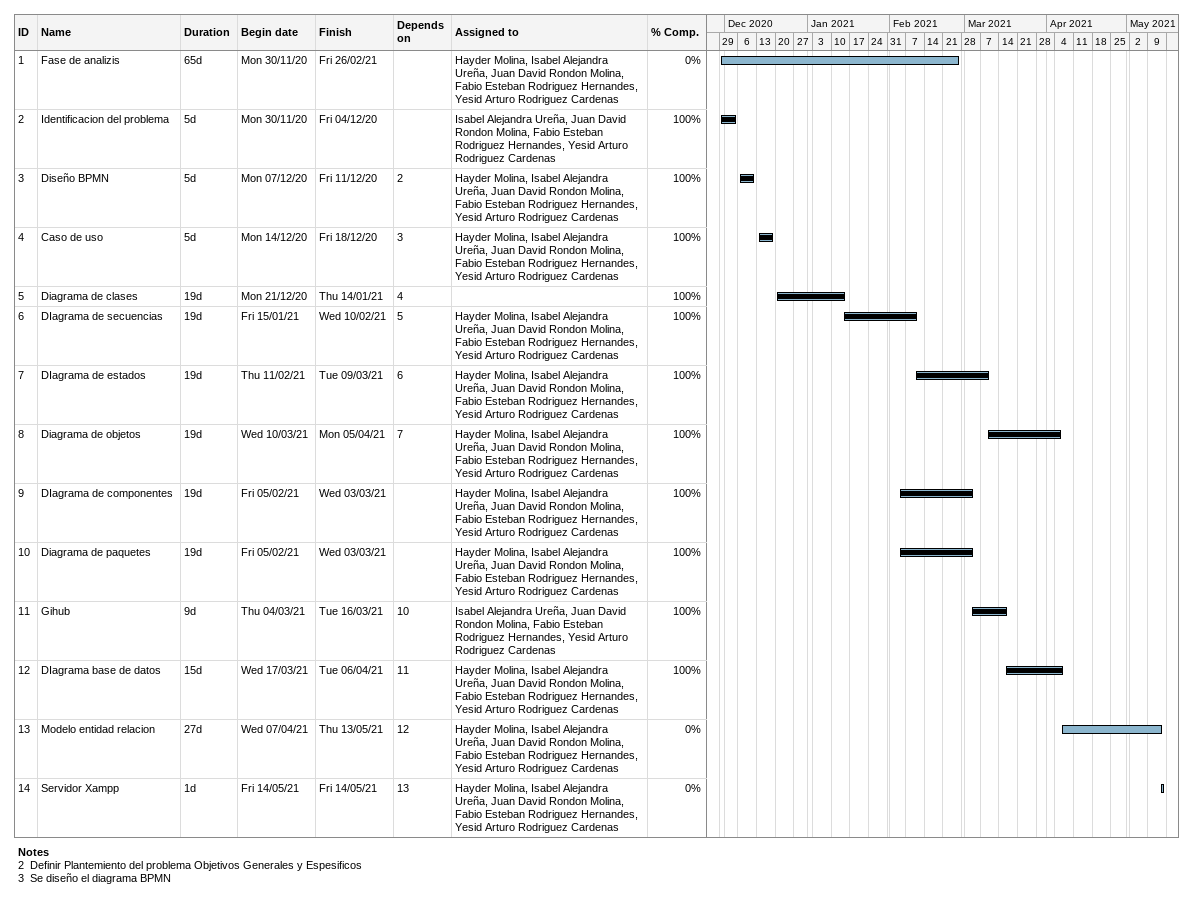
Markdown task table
| ID | Task | Duration | Start | Finish | Predecessors | Resources | % complete |
|---|---|---|---|---|---|---|---|
| 1 | Fase de analizis | 65d | 2020-11-30 | 2021-02-26 |  | Hayder Molina, Isabel Alejandra Ureña, Juan David Rondon Molina, Fabio Esteban Rodriguez Hernandes, Yesid Arturo Rodriguez Cardenas | 0 |
| 2 | Identificacion del problema | 5d | 2020-11-30 | 2020-12-04 |  | Isabel Alejandra Ureña, Juan David Rondon Molina, Fabio Esteban Rodriguez Hernandes, Yesid Arturo Rodriguez Cardenas | 100 |
| 3 | Diseño BPMN | 5d | 2020-12-07 | 2020-12-11 | 2 | Hayder Molina, Isabel Alejandra Ureña, Juan David Rondon Molina, Fabio Esteban Rodriguez Hernandes, Yesid Arturo Rodriguez Cardenas | 100 |
| 4 | Caso de uso | 5d | 2020-12-14 | 2020-12-18 | 3 | Hayder Molina, Isabel Alejandra Ureña, Juan David Rondon Molina, Fabio Esteban Rodriguez Hernandes, Yesid Arturo Rodriguez Cardenas | 100 |
| 5 | Diagrama de clases | 19d | 2020-12-21 | 2021-01-14 | 4 |  | 100 |
| 6 | DIagrama de secuencias | 19d | 2021-01-15 | 2021-02-10 | 5 | Hayder Molina, Isabel Alejandra Ureña, Juan David Rondon Molina, Fabio Esteban Rodriguez Hernandes, Yesid Arturo Rodriguez Cardenas | 100 |
| 7 | DIagrama de estados | 19d | 2021-02-11 | 2021-03-09 | 6 | Hayder Molina, Isabel Alejandra Ureña, Juan David Rondon Molina, Fabio Esteban Rodriguez Hernandes, Yesid Arturo Rodriguez Cardenas | 100 |
| 8 | Diagrama de objetos | 19d | 2021-03-10 | 2021-04-05 | 7 | Hayder Molina, Isabel Alejandra Ureña, Juan David Rondon Molina, Fabio Esteban Rodriguez Hernandes, Yesid Arturo Rodriguez Cardenas | 100 |
| 9 | DIagrama de componentes | 19d | 2021-02-05 | 2021-03-03 |  | Hayder Molina, Isabel Alejandra Ureña, Juan David Rondon Molina, Fabio Esteban Rodriguez Hernandes, Yesid Arturo Rodriguez Cardenas | 100 |
| 10 | Diagrama de paquetes | 19d | 2021-02-05 | 2021-03-03 |  | Hayder Molina, Isabel Alejandra Ureña, Juan David Rondon Molina, Fabio Esteban Rodriguez Hernandes, Yesid Arturo Rodriguez Cardenas | 100 |
| 11 | Gihub | 9d | 2021-03-04 | 2021-03-16 | 10 | Isabel Alejandra Ureña, Juan David Rondon Molina, Fabio Esteban Rodriguez Hernandes, Yesid Arturo Rodriguez Cardenas | 100 |
| 12 | DIagrama base de datos | 15d | 2021-03-17 | 2021-04-06 | 11 | Hayder Molina, Isabel Alejandra Ureña, Juan David Rondon Molina, Fabio Esteban Rodriguez Hernandes, Yesid Arturo Rodriguez Cardenas | 100 |
| 13 | Modelo entidad relacion | 27d | 2021-04-07 | 2021-05-13 | 12 | Hayder Molina, Isabel Alejandra Ureña, Juan David Rondon Molina, Fabio Esteban Rodriguez Hernandes, Yesid Arturo Rodriguez Cardenas | 0 |
| 14 | Servidor Xampp | 1d | 2021-05-14 | 2021-05-14 | 13 | Hayder Molina, Isabel Alejandra Ureña, Juan David Rondon Molina, Fabio Esteban Rodriguez Hernandes, Yesid Arturo Rodriguez Cardenas | 0 |

Notes
- 2: Definir Plantemiento del problema Objetivos Generales y Espesificos
- 3: Se diseño el diagrama BPMN
